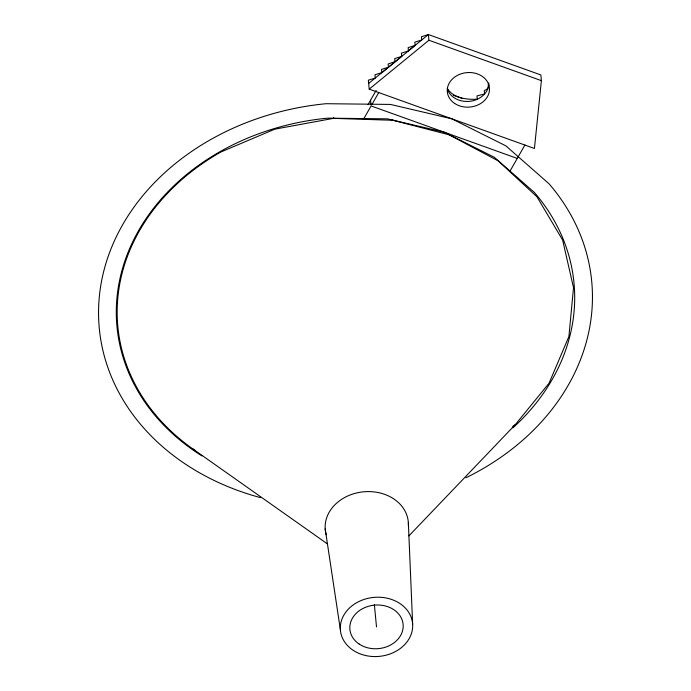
<?xml version="1.0" encoding="UTF-8"?>
<svg xmlns="http://www.w3.org/2000/svg" width="691" height="691" viewBox="0 0 691 691"><rect width="100%" height="100%" fill="white"/><g stroke="black" fill="none" stroke-linecap="round" stroke-linejoin="round"><path stroke-width="1.04" d="M488.822 83.015C489.159 91.255 482.249 97.82 474.872 100.23A21.153 17.284 -5.5 0 1 447.915 90.547L447.345 88.396C453.097 98.191 466.866 99.841 477.291 99.15L476.98 95.911L484.59 93.95L484.279 90.72L486.723 89.32L488.269 87.463L488.312 83.784M415.11 45.416L408.165 47.61L408.416 50.823L415.11 45.416L414.799 42.177L421.743 39.983L421.432 36.744L428.377 34.55L540.854 74.948L541.399 80.648L534.428 148.479L369.21 89.139L368.355 80.191L375.299 77.997L374.988 74.766L381.933 72.572M367.975 104.747L376.154 90.417M363.881 118.576L371.102 105.939L517.257 158.429M372.086 104.22L378.746 92.559M510.036 171.066L524.901 145.05M408.891 535.905L515.296 424.628L549.025 383.272L568.892 336.569L573.521 287.706L562.621 240.019L536.924 196.754L498.176 160.856L449.029 134.771L392.825 120.277L333.39 118.368L274.785 129.165L220.999 151.942A228.695 186.881 -5.5 0 0 195.38 450.687M368.666 83.43L428.377 34.55L428.93 40.251L369.21 89.139M401.721 56.377L381.864 72.685L381.501 69.428L388.446 67.234L388.135 64.004L394.803 61.706L394.768 58.571L401.721 56.377L401.402 53.138L408.355 50.944M512.739 426.502L515.296 424.628M428.93 40.251L541.399 80.648M453.253 95.203L462.348 98.468M192.824 448.917L327.482 543.929M325.185 528.874L340.361 629.605M448.969 134.166L449.029 134.771M392.764 119.673L392.825 120.277M370.557 100.23L371.015 104.98M333.33 117.764L333.39 118.368M374.358 604.565L376.509 626.884M408.346 522.612L412.648 624.163A36.252 29.618 -5.5 0 1 360.097 653.85A36.252 29.618 -5.5 0 1 356.772 602.647A36.252 29.618 -5.5 0 1 412.648 624.163M512.903 427.876A229.55 187.581 -5.5 0 0 534.393 192.469L494.359 157.298L444.175 132.18L387.271 118.835L327.525 118.17A229.55 187.581 -5.5 0 0 126.479 256.473A229.55 187.581 -5.5 0 0 201.927 455.896M465.872 477.801A247.335 202.109 -5.5 0 0 549.025 183.763L505.89 145.87L451.819 118.809L390.51 104.427L326.126 103.702A247.335 202.109 -5.5 0 0 100.851 285.063A247.335 202.109 -5.5 0 0 260.334 497.589M326.204 534.739A41.702 34.075 -5.5 0 1 362.74 491.897A41.702 34.075 -5.5 0 1 408.381 525.575M454.652 103.443A21.153 17.284 -5.5 0 0 489.142 92.335A21.153 17.284 -5.5 0 0 461.32 73.747A21.153 17.284 -5.5 0 0 454.652 103.443M359.173 644.064A26.724 21.836 -5.5 0 0 402.741 630.037A26.724 21.836 -5.5 0 0 367.595 606.551A26.724 21.836 -5.5 0 0 359.173 644.064"/></g></svg>
